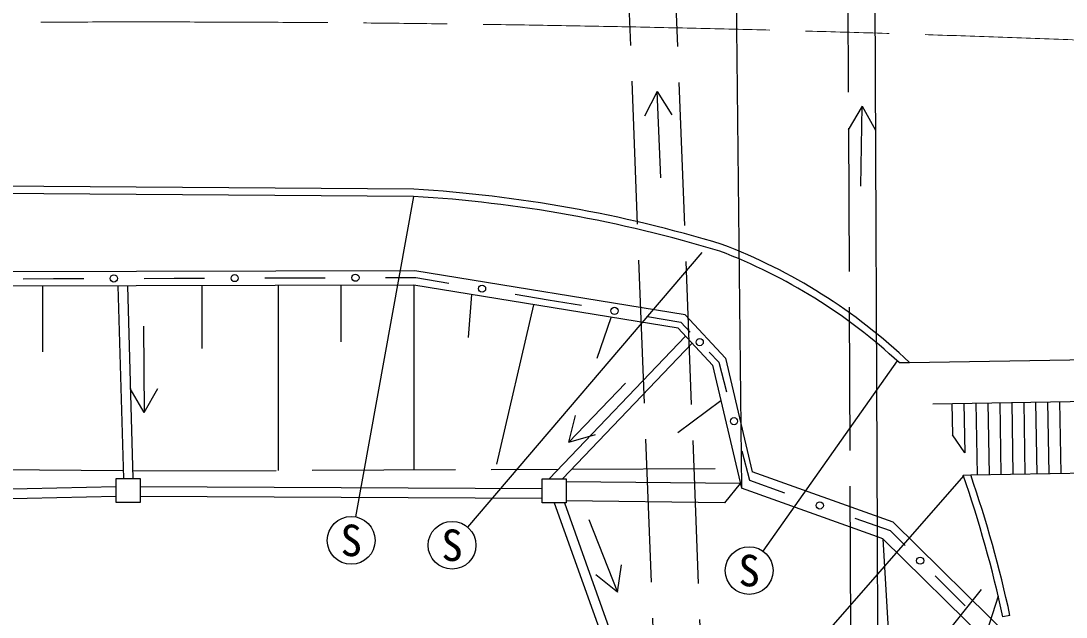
# Model space of a CAD drawing. Units: millimetres, scale not verified. Extents: x 40000 to 680000, y 20000 to 380000.
# Drawn here: x 320152 to 363883, y 277968 to 302931 of the extents above; entities that cross this region are included whole.
import ezdxf
from ezdxf.enums import TextEntityAlignment as Align

# ---------------------------------------------------------------- set-up
doc = ezdxf.new("R2010")
doc.units = ezdxf.units.MM
doc.header["$LTSCALE"] = 1000
doc.linetypes.add('CHAIN', pattern=[18.5, 12, -1.5, 3.5, -1.5])
doc.linetypes.add('DASHED', pattern=[7.5, 6, -1.5])
for name, color, linetype, lineweight in [('M-BGD', 7, 'Continuous', 25), ('M-BGD-EXST', 7, 'Continuous', 25), ('M-BMK', 2, 'CHAIN', 13), ('M-STR-STR1', 1, 'Continuous', 25), ('M-STR-STRC', 7, 'Continuous', 25)]:
    doc.layers.add(name, color=color, linetype=linetype, lineweight=lineweight)
doc.styles.add('ＭＳ ゴシック', font='')
doc.styles.get('ＭＳ ゴシック').set_extended_font_data('MS Gothic')

msp = doc.modelspace()

# ---------------------------------------------------------------- linework, layer by layer
at = {"layer": 'M-BGD', "linetype": 'DASHED'}
for p, q in [((354875, 277445), (354689, 323485)), ((344842, 322892), (346722, 274113)), ((346815, 322840), (348693, 274113)), ((324432, 284088), (285262, 284477)), ((324832, 284089), (342639, 284158)), ((343195, 284161), (350102, 284187)), ((342467, 282754), (345697, 273714)), ((342892, 282754), (346122, 273714)), ((356003, 277361), (355987, 281327))]:
    msp.add_line(p, q, dxfattribs=at)
at = {"layer": 'M-BGD'}
for p, q in [((336592, 295884), (309234, 296083)), ((336582, 295584), (309231, 295783)), ((336638, 292471), (315544, 292412)), ((320252, 292136), (321515, 292140)), ((321515, 292140), (322779, 292144)), ((325305, 292151), (326569, 292155)), ((326569, 292155), (327832, 292159)), ((330359, 292167), (331622, 292171)), ((331622, 292171), (332886, 292174)), ((335413, 292182), (336676, 292186)), ((347947, 290618), (336638, 292471)), ((336676, 292186), (338061, 291953)), ((336590, 291871), (315542, 291812)), ((321058, 291828), (321058, 289077)), ((324212, 291836), (324441, 283767)), ((324612, 291838), (324841, 283767)), ((327720, 291846), (327720, 289214)), ((330914, 291855), (330914, 284113)), ((333538, 291863), (333538, 289488)), ((347649, 290059), (336590, 291871)), ((336590, 291871), (336590, 284135)), ((338877, 289670), (339026, 291472)), ((340833, 291487), (342218, 291255)), ((342218, 291255), (343604, 291022)), ((340064, 284377), (341620, 291047)), ((344262, 288803), (344851, 290518)), ((346375, 290556), (347760, 290323)), ((349634, 288816), (347947, 290618)), ((349086, 288523), (347649, 290059)), ((347760, 290323), (348157, 289903)), ((347962, 289724), (342253, 283754)), ((348236, 289431), (342806, 283754)), ((348951, 289064), (349348, 288644)), ((349348, 288644), (349669, 287407)), ((349634, 288816), (350750, 284054)), ((356896, 288624), (357326, 288631)), ((357326, 288631), (372878, 288886)), ((349086, 288523), (350295, 283367)), ((347639, 285700), (349436, 287031)), ((350310, 284934), (350631, 283697)), ((356653, 281938), (350750, 284054)), ((359575, 283917), (359891, 283922)), ((295829, 282773), (324138, 283438)), ((325138, 283767), (325138, 282767)), ((325138, 283431), (341965, 283351)), ((342965, 283754), (342965, 282754)), ((350250, 283559), (342965, 283638)), ((350250, 283559), (349593, 282758)), ((350631, 283697), (352104, 283170)), ((295829, 282373), (324138, 283037)), ((325138, 283031), (341965, 282951)), ((325138, 282767), (324138, 282767)), ((342965, 282754), (341965, 282754)), ((349593, 282758), (342965, 282835)), ((355050, 282117), (356524, 281590)), ((356653, 281938), (361793, 276878)), ((356217, 281245), (355987, 281327)), ((361226, 276314), (356217, 281245)), ((356217, 281245), (356960, 268843)), ((356524, 281590), (357150, 280960)), ((358402, 279701), (359028, 279071)), ((359028, 279071), (359654, 278441)), ((361535, 278038), (361242, 277975))]:
    msp.add_line(p, q, dxfattribs=at)
for points in [[(324138, 282767), (324138, 283767), (325138, 283767)], [(341965, 282754), (341965, 283754), (342965, 283754)]]:
    msp.add_lwpolyline(points, dxfattribs=at)
for centre in [(324042, 292148), (329096, 292163), (334149, 292178), (339447, 291720), (344989, 290789), (348554, 289483), (349989, 286170), (353577, 282644), (357776, 280331)]:
    msp.add_circle(centre, 150, dxfattribs=at)
for centre, radius, start, end in [((333234, 239994), 55990, 73.1198, 86.5613), ((333234, 239994), 55690, 73.1304, 86.5531), ((341165, 271690), 23413, 46.3492, 69.1667), ((341165, 271690), 23113, 47.1087, 69.1411), ((311167, 267135), 51234, 12.2146, 19.1198), ((311167, 267135), 51534, 12.2146, 19.0103)]:
    msp.add_arc(centre, radius, start, end, dxfattribs=at)
at = {"layer": 'M-BGD-EXST'}
for p, q in [((346772, 299968), (346237, 298944)), ((346924, 296364), (346772, 299968)), ((346772, 299968), (347391, 298993)), ((355351, 299359), (354758, 298367)), ((355300, 296008), (355351, 299359)), ((355351, 299359), (355913, 298350)), ((336580, 295584), (334151, 282164)), ((348638, 293227), (338841, 281738)), ((325287, 290149), (325309, 286540)), ((356820, 288694), (351200, 280733)), ((345452, 287768), (343083, 285286)), ((325309, 286540), (324726, 287536)), ((325309, 286540), (325880, 287543)), ((343083, 285286), (343356, 286408)), ((343083, 285286), (344192, 285611)), ((359585, 283887), (353199, 276586)), ((343918, 282060), (345114, 279014)), ((345114, 279014), (345286, 280156)), ((345114, 279014), (344211, 279734)), ((361046, 278842), (357814, 268932))]:
    msp.add_line(p, q, dxfattribs=at)
for centre in [(333973, 281180), (338192, 280977), (350623, 279916)]:
    msp.add_circle(centre, 1000, dxfattribs=at)
at = {"layer": 'M-BMK'}
msp.add_arc((325187, -710993), 1013880, 87.46816, 93.09202, dxfattribs=at)
at = {"layer": 'M-STR-STR1'}
for p, q in [((350029, 308518), (350295, 283367)), ((355987, 281327), (355878, 308327)), ((355987, 281327), (350295, 283367))]:
    msp.add_line(p, q, dxfattribs=at)
at = {"layer": 'M-STR-STRC'}
for p, q in [((358313, 286904), (371901, 287127)), ((359108, 286917), (359130, 285598)), ((359608, 286925), (359642, 284853)), ((360108, 286933), (360157, 283926)), ((360608, 286941), (360657, 283934)), ((361108, 286950), (361157, 283942)), ((361608, 286958), (361657, 283951)), ((362108, 286966), (362157, 283959)), ((362608, 286974), (362657, 283967)), ((363108, 286982), (363157, 283975)), ((363608, 286991), (363657, 283984)), ((359642, 284853), (359130, 285598)), ((359891, 283922), (370641, 284098)), ((360329, 279122), (350839, 267244))]:
    msp.add_line(p, q, dxfattribs=at)

# ---------------------------------------------------------------- texts
at = {"layer": 'M-BGD-EXST', "style": 'ＭＳ ゴシック'}
for p in [(333973, 281180), (338192, 280977), (350623, 279916)]:
    msp.add_text('S', height=1320, dxfattribs=at).set_placement(p, align=Align.MIDDLE_CENTER)

doc.saveas('drawing.dxf')
